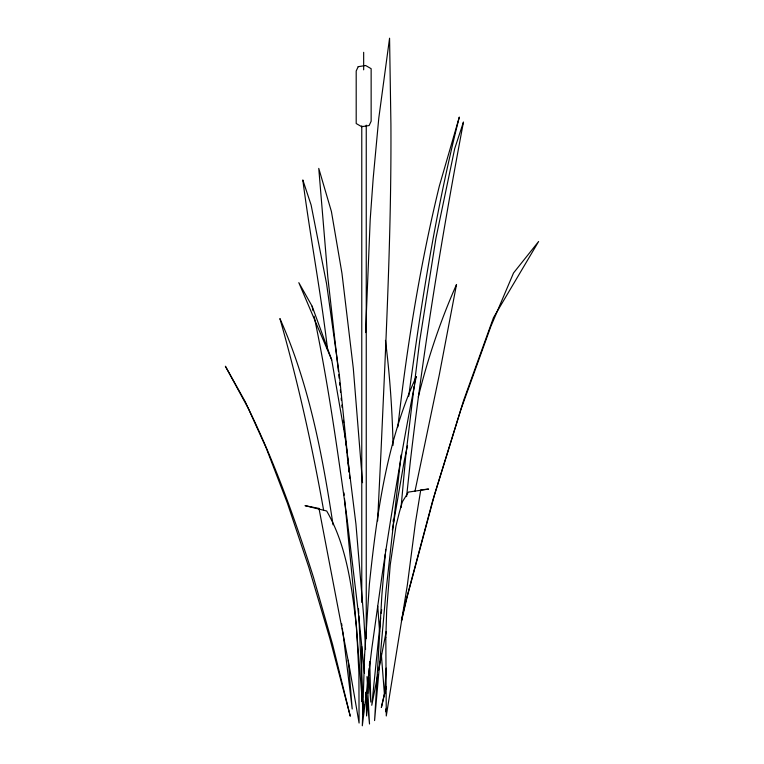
<?xml version="1.0" encoding="UTF-8"?>
<svg xmlns="http://www.w3.org/2000/svg" width="764" height="764" viewBox="0 0 764 764"><rect width="100%" height="100%" fill="white"/><g stroke="black" fill="none" stroke-linecap="round" stroke-linejoin="round"><path stroke-width="1.15" d="M365.564 332.588L370.215 219.325L373.166 178.614L378.772 118.267L389.564 38.2L390.91 123.797C391.54 233.297 385.801 342.711 380.988 452.068L377.626 520.886M393.221 521.974L393.279 519.635M367.522 699.308L366.586 715.954L366.157 692.127M367.856 693.359L369.26 668.376M369.394 665.998L369.595 662.426M386.231 668.108L384.493 695.202L381.322 654.079M386.192 708.352L385.963 711.905L386.164 709.527M385.285 554.101L381.857 595.414L374.589 720.576L386.135 589.97L401.081 454.972M385.476 551.742L385.677 549.383M401.043 507.506L405.827 455.315L414.126 386.355M380.653 617.914L371.781 705.296L377.741 674.841M406.591 496.619L410.392 460.969C423.638 347.314 442.232 234.424 463.471 122.011L454.714 148.598L435.948 238.215L419.684 341.04L414.413 384.034M344.516 498.739L353.321 589.245L363.292 714.053L363.568 711.685M363.989 708.142L364.409 704.589M397.853 426.923C406.992 345.92 420.038 265.299 439.329 186.072L459.317 117.064C436.091 208.858 421.231 302.534 408.721 396.315M381.236 613.225L381.675 609.701M392.343 529.92L404.347 460.329L407.518 445.584M378.657 670.162L386.212 631.503M414.995 491.176L439.233 375.124L456.519 284.485C440.427 320.765 427.802 358.488 418.28 397.003M386.154 686.655L381.351 707.502L386.202 686.721M401.367 620.645L405.875 601.067L432.491 501.375L460.94 409.399L490.832 326.457L513.523 272.987L538.62 241.51L493.477 317.662L463.7 400.212L434.831 493.582L407.222 596.589L401.549 620.903M362.575 699.614L361.773 701.333L361.773 646.525M331.71 359.892L312.132 306.249L298.819 282.661L331.71 359.892L345.108 436.912L355.938 524.047L363.979 620.091L365.545 649.371M312.132 306.249L313.001 310.69M314.099 316.248C328.186 382.936 337.497 450.493 346.971 517.954L358.822 616.577L364.447 673.151M323.64 510.409C312.199 445.804 297.845 381.704 279.911 318.578C309 383.805 322.36 454.609 333.047 524.801M341.623 623.605L341.966 625.897M342.31 628.189L342.664 630.481M385.457 340.372C389.802 375.153 392.285 410.249 393.068 445.307M327.632 350.256C321.071 293.223 310.194 236.84 302.811 179.941L311.12 205.019L326.591 283.874L339.378 375.325L349.129 471.359M342.835 631.627L352.204 708.982L348.288 660.258M338.414 371.189L327.823 277.189L318.76 168.395L331.414 211.513L341.957 273.321L353.302 368.324L362.528 482.705M344.134 427.324L344.392 429.693M344.908 434.42L345.299 437.973M345.681 441.525L346.073 445.068M346.455 448.621L346.846 452.164M347.228 455.716L347.744 460.444M348.002 462.812L348.384 466.365M348.776 469.908L349.033 472.276M338.786 374.694L339.14 378.199M339.617 382.879L339.856 385.218M340.333 389.898L340.563 392.238M341.155 398.082L341.393 400.422M341.871 405.092L342.11 407.432M343.418 420.296L343.647 422.635M349.482 474.902L349.826 478.436M366.328 692.069L369.509 724.005L366.997 676.617M343.953 492.809L344.182 495.177M368.582 677.296L370.817 702.087L369.728 661.681M379.593 631.752L377.741 606.215M358.507 608.793L358.717 613.53M358.832 615.889L362.537 697.494M362.699 701.046L363.292 714.053M366.252 125.153L366.252 638.685M366.252 692.299L366.252 700.645M363.664 52.324L363.664 69.839M361.773 125.85L361.773 602.443M385.82 637.539L386.278 715.973L407.365 584.938L415.482 522.328L420.744 489.934L428.614 489.065L408.358 492.102L402.361 501.872L399.4 512.157L396.029 525.727L390.232 564.816L386.699 609.959L385.82 637.539M364.59 655.407L362.308 725.8L371.887 647.967L381.876 576.534C391.903 509.626 403.02 442.881 416.256 376.537C386.689 441.726 376.814 513.484 369.394 584.03L364.59 655.407M358.192 66.678L356.196 70.995L356.196 123.529L361.668 126.69L369.136 125.535L371.142 121.218L371.142 68.684L365.669 65.523L358.192 66.678M318.989 508.432L305.017 505.644L326.696 511.001C347.009 546.193 351.889 587.669 356.521 627.32L358.908 673.046L359.08 723.05L349.941 670.057L318.989 508.432M231.502 377.149L225.38 366.223L248.711 409.16C275.011 463.271 295.324 519.95 313.45 577.24L332.579 644.405L350.275 716.212L329.895 638.628L308.79 567.194L287.445 503.323L266.101 447.771L245.359 401.94L231.502 377.149"/></g></svg>
